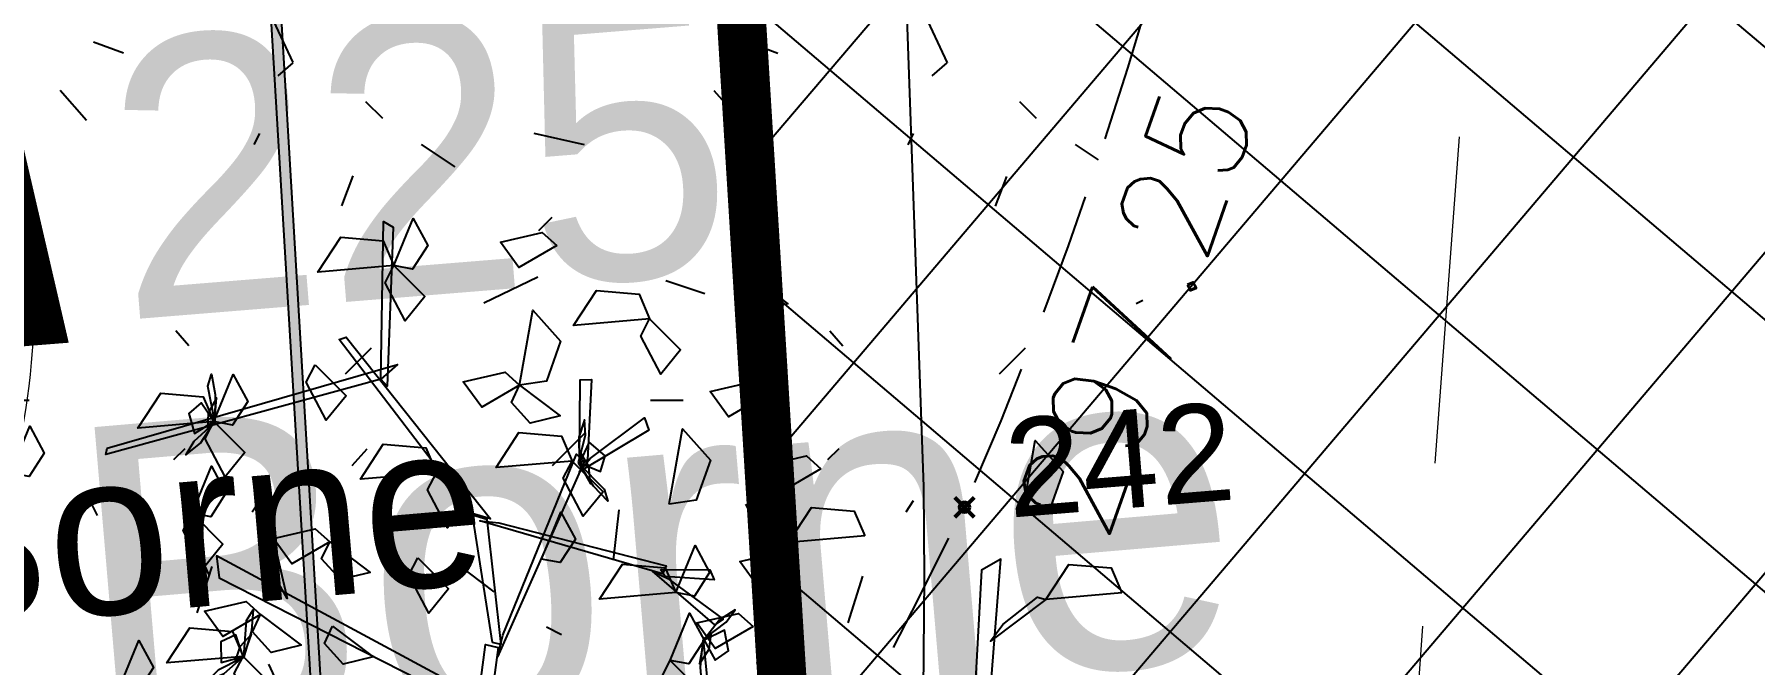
# Model space of a CAD drawing. Header units: metres. Extents: x 1851758 to 1852050, y 5187822 to 5188223.
# Drawn here: x 1851978.82 to 1851984.09, y 5187892.7 to 5187894.63 of the extents above; entities that cross this region are included whole.
import ezdxf
from ezdxf.enums import TextEntityAlignment as Align

# ---------------------------------------------------------------- set-up
doc = ezdxf.new("R2010")
doc.units = ezdxf.units.M
doc.header["$LTSCALE"] = 2.5
doc.header["$PDMODE"] = 35
doc.header["$PDSIZE"] = 0.03
for name, pattern in [('L18', [0.6000000000000001, 0.4, -0.2]), ('L5', [1.1500000000000001, 0.8, -0.175, 0, -0.175]), ('L8', [0.22499999999999998, 0.15, -0.075])]:
    doc.linetypes.add(name, pattern=pattern)
doc.layers.get('0').update_dxf_attribs({"linetype": 'CONTINUOUS', "lineweight": 30})
doc.layers.add('N', color=1, linetype='CONTINUOUS', plot=False)
doc.layers.add('PRO_PAR_CONT_DA', color=40, linetype='CONTINUOUS', plot=False)
for name, color, linetype, lineweight in [('PAR', 11, 'L5', 30), ('PAR_COT', 150, 'CONTINUOUS', 20), ('PRO_DEMOL_P', 7, 'CONTINUOUS', 50), ('PRO_DEMOL_VOI', 251, 'CONTINUOUS', 20), ('PRO_IMP_REP', 6, 'CONTINUOUS', 15), ('PRO_IMP_REP_VENTE', 6, 'CONTINUOUS', 15), ('PRO_PAR_COT_DA', 150, 'CONTINUOUS', 20), ('PRO_PAR_P_DA', 7, 'CONTINUOUS', 70), ('PRO_PAR_SURF', 157, 'CONTINUOUS', 20), ('Z', 7, 'CONTINUOUS', 9)]:
    doc.layers.add(name, color=color, linetype=linetype, lineweight=lineweight)
for name, color, linetype in [('PFM_VRD ET 2D', 7, 'CONTINUOUS'), ('PRO_DEMOL_VEG', 94, 'CONTINUOUS'), ('PRO_PAR_N_DA', 6, 'CONTINUOUS'), ('PRO_PAR_SER', 70, 'L5'), ('PRO_VOI_PLANCHETTES', 232, 'CONTINUOUS'), ('PRO_VOI_VEG', 81, 'CONTINUOUS')]:
    doc.layers.add(name, color=color, linetype=linetype)
doc.styles.add('_ECRITURE', font='NEWSGOTN.TTF')
doc.styles.add('SIMPLEX', font='SIMPLEX.SHX', dxfattribs={"oblique": 27})
doc.styles.get("Standard").update_dxf_attribs({"font": 'arial.ttf'})

# ---------------------------------------------------------------- blocks, each defined once
blk = doc.blocks.new('TCPOINT')
blk.add_point((0, 0))
at = {"layer": 'N'}
blk.add_attdef('MAT', (0.2000000029802322, 0.2000000029802322), '', height=0.34, dxfattribs=at)
at = {"layer": 'Z', "style": 'SIMPLEX'}
blk.add_attdef('ALT', (0.2000000029802322, -0.5400000214576721), '', height=0.34, dxfattribs=at)
blk = doc.blocks.new('arbre4')
at = {"layer": 'PRO_VOI_VEG', "linetype": 'ByBlock', "lineweight": -2, "extrusion": (-0.09544168935551929, 0.3605092194910852, 0.9278598959944833), "elevation": 6.921587151360505, "flags": 128}
blk.add_lwpolyline([(-1.838205509675352, -1.958281838374868), (-1.430138132180273, -2.203000139938013), (-1.665220424002727, -2.309198648163544), (-1.869254113375995, -2.13374024335554), (-1.838205509675352, -1.958281838374868)], close=True, dxfattribs=at)
at = {"layer": 'PRO_VOI_VEG', "color": 42, "linetype": 'ByBlock', "lineweight": -2, "extrusion": (-7.948429148577755e-09, -0.832050293454256, 0.5547001975506107), "elevation": 0.6378147331644213, "flags": 128}
blk.add_lwpolyline([(0.3489956538227141, 8.334243101215117), (0.6805973267216475, 9.968780955018715), (0.72481088476078, 9.874841997896828), (0.3711024330911978, 8.240304143976031), (0.3489956538227141, 8.334243101215117)], close=True, dxfattribs=at)
at = {"layer": 'PRO_VOI_VEG', "linetype": 'ByBlock', "lineweight": -2, "extrusion": (0.6328515769036714, 0.1675419680413149, 0.7559289454408922), "elevation": 5.506107665858025, "flags": 128}
blk.add_lwpolyline([(4.398271515835614, 2.336711790386806), (4.571266719019937, 1.994197067559462), (4.384530503595497, 2.018729380065664), (4.316738757190937, 2.227105022377817), (4.398271515835614, 2.336711790386806)], close=True, dxfattribs=at)
at = {"layer": 'PRO_VOI_VEG', "linetype": 'ByBlock', "lineweight": -2, "extrusion": (0.8436645270898049, 0.2233528680360006, 0.48820452893273), "elevation": 4.16207832373624, "flags": 128}
blk.add_lwpolyline([(4.398271517420975, 3.675021140519494), (4.135799751637141, 3.569304918638), (4.079918232111799, 3.945502787792497), (4.34088849321614, 3.887641411490235), (4.398271517420975, 3.675021140519494)], close=True, dxfattribs=at)
at = {"layer": 'PRO_VOI_VEG', "linetype": 'ByBlock', "lineweight": -2, "extrusion": (9.902525166210284e-10, -0.8727292479144604, 0.4882045266429432), "elevation": -0.4024404189319211, "flags": 128}
blk.add_lwpolyline([(1.632680479379736, 8.525359782683058), (1.370208713147315, 8.419643560956725), (1.314327192547949, 8.795841429559095), (1.575297454059928, 8.737980053028924), (1.632680479379736, 8.525359782683058)], close=True, dxfattribs=at)
at = {"layer": 'PRO_VOI_VEG', "linetype": 'ByBlock', "lineweight": -2, "extrusion": (0.6328515770547518, 0.1675419686246528, 0.7559289451851208), "elevation": 5.996452200444799, "flags": 128}
blk.add_lwpolyline([(4.654852707750016, 6.273199076047403), (4.827847909430257, 5.930684353374634), (4.641111694973862, 5.955216664754643), (4.573319949038878, 6.163592308087924), (4.654852707750016, 6.273199076047403)], close=True, dxfattribs=at)
at = {"layer": 'PRO_VOI_VEG', "linetype": 'ByBlock', "lineweight": -2, "extrusion": (-0.09544168935552941, 0.3605092194910247, 0.9278598959945058), "elevation": 6.855615944040956, "flags": 128}
blk.add_lwpolyline([(-0.3919826476399627, -1.794143240401939), (0.01608472985523091, -2.038861541965173), (-0.2189975619673465, -2.145060050190684), (-0.4230312513405539, -1.969601645382586), (-0.3919826476399627, -1.794143240401939)], close=True, dxfattribs=at)
at = {"layer": 'PRO_VOI_VEG', "color": 6, "linetype": 'ByBlock', "lineweight": -2, "extrusion": (-0.9618891934343198, 0.218143190735444, 0.1648718529344334), "elevation": 2.522727121909448, "flags": 128}
blk.add_lwpolyline([(-3.92045180153099, 5.363373066672528), (-4.142430966626174, 5.256466626701293), (-4.212970959440995, 5.435777996169037), (-4.087085496448624, 5.489955774291929), (-3.92045180153099, 5.363373066672528)], close=True, dxfattribs=at)
at = {"layer": 'PRO_VOI_VEG', "color": 6, "linetype": 'ByBlock', "lineweight": -2, "extrusion": (-0.7283893721888584, 0.4807340859307546, 0.4882045279456577), "elevation": 5.299751376838039, "flags": 128}
blk.add_lwpolyline([(-3.103222556752061, 3.557346685390638), (-3.195653141829288, 3.34316653509586), (-3.114314228563309, 3.226340997700841), (-3.0033975262436, 3.357769726636546), (-3.103222556752061, 3.557346685390638)], close=True, dxfattribs=at)
at = {"layer": 'PRO_VOI_VEG', "linetype": 'ByBlock', "lineweight": -2, "extrusion": (0.6328515809297618, 0.1675419632370095, 0.7559289431351267), "elevation": 4.559332523727339, "flags": 128}
blk.add_lwpolyline([(4.221371325760115, 3.429953557361755), (4.394366529892413, 3.087438835927464), (4.207630315260412, 3.11197114597059), (4.139838568176937, 3.320346789798568), (4.221371325760115, 3.429953557361755)], close=True, dxfattribs=at)
at = {"layer": 'PRO_VOI_VEG', "color": 42, "linetype": 'ByBlock', "lineweight": -2, "extrusion": (-8.90758226414872e-09, -0.8320502952548132, 0.5547001948497746), "elevation": 0.637814706445778, "flags": 128}
blk.add_lwpolyline([(0.6069080779138974, 6.605766295637519), (0.1868792676594456, 8.897876844451336), (0.2310928252008001, 8.897876844713878), (0.70270412042581, 6.483645651643334), (0.6069080779138974, 6.605766295637519)], close=True, dxfattribs=at)
at = {"layer": 'PRO_VOI_VEG', "color": 42, "linetype": 'ByBlock', "lineweight": -2, "extrusion": (0.2842696156021939, -0.7161500566376724, 0.6374322568110589), "elevation": 1.814300090867994, "flags": 128}
blk.add_lwpolyline([(1.834187670460174, 7.958158357337403), (0.2580115634912181, 9.133106719281104), (0.2890244388007295, 9.171600310297512), (1.969661738388623, 7.959477994391696), (1.834187670460174, 7.958158357337403)], close=True, dxfattribs=at)
at = {"layer": 'PRO_VOI_VEG', "color": 6, "linetype": 'ByBlock', "lineweight": -2, "extrusion": (0.8289035534533176, -0.5470730565066454, 0.1167474621434649), "elevation": -2.197996853457372, "flags": 128}
blk.add_lwpolyline([(3.095828082797037, 6.003350552341931), (3.247414240359946, 6.22880950703256), (3.143891986133556, 6.443270463933476), (3.055158625804113, 6.289298494710141), (3.095828082797037, 6.003350552341931)], close=True, dxfattribs=at)
at = {"layer": 'PRO_VOI_VEG', "linetype": 'ByBlock', "lineweight": -2, "extrusion": (0.8436645275083806, 0.2233528701300526, 0.488204527251365), "elevation": 4.009917895781463, "flags": 128}
blk.add_lwpolyline([(4.164240493359427, 4.915860570727516), (3.901768728758685, 4.810144348959938), (3.845887207997066, 5.186342217709035), (4.106857469039399, 5.128480841126863), (4.164240493359427, 4.915860570727516)], close=True, dxfattribs=at)
at = {"layer": 'PRO_VOI_VEG', "color": 6, "linetype": 'ByBlock', "lineweight": -2, "extrusion": (-0.4287718487269013, 0.8906090455520262, 0.1515593273943389), "elevation": 4.879380715830251, "flags": 128}
blk.add_lwpolyline([(-1.165234742687046, 4.998815312762761), (-1.008117934781998, 4.952714247792159), (-0.9177856976423248, 5.108526368711522), (-1.029718888287882, 5.191162785594291), (-1.165234742687046, 4.998815312762761)], close=True, dxfattribs=at)
at = {"layer": 'PRO_VOI_VEG', "linetype": 'ByBlock', "lineweight": -2, "extrusion": (0.8436645281365724, 0.2233528694954795, 0.4882045264561053), "elevation": 3.120936887543307, "flags": 128}
blk.add_lwpolyline([(4.22137132218698, 4.776174980034733), (3.95889955633558, 4.670458758321042), (3.903018036707504, 5.046656626878359), (4.16398829907127, 4.988795250241678), (4.22137132218698, 4.776174980034733)], close=True, dxfattribs=at)
at = {"layer": 'PRO_VOI_VEG', "linetype": 'ByBlock', "lineweight": -2, "extrusion": (0.372928965326119, 2.333087130160294e-10, 0.9278598961162136), "elevation": 4.69759659357005, "flags": 128}
blk.add_lwpolyline([(3.77979975365484, 0.6615886164917126), (4.187867130424432, 0.4168703147298205), (3.952784836762941, 0.3106718062815543), (3.748751149750089, 0.4861302114548456), (3.77979975365484, 0.6615886164917126)], close=True, dxfattribs=at)
at = {"layer": 'PRO_VOI_VEG', "linetype": 'ByBlock', "lineweight": -2, "extrusion": (-0.09544168955665304, 0.3605092197241082, 0.9278598958832557), "elevation": 7.850980433594096, "flags": 128}
blk.add_lwpolyline([(-2.953971394903343, -0.3520673952704012), (-2.545904018786721, -0.5967856966519309), (-2.780986310644854, -0.7029842047986312), (-2.985019999959266, -0.5275257999221479), (-2.953971394903343, -0.3520673952704012)], close=True, dxfattribs=at)
at = {"layer": 'PRO_VOI_VEG', "linetype": 'ByBlock', "lineweight": -2, "extrusion": (0.6328515758778012, 0.1675419694676154, 0.7559289459836134), "elevation": 5.848632169240802, "flags": 128}
blk.add_lwpolyline([(3.831638184424865, 5.107218831237998), (4.004633386960061, 4.764704108082777), (3.817897172535355, 4.789236419703411), (3.750105426868927, 4.997612063124078), (3.831638184424865, 5.107218831237998)], close=True, dxfattribs=at)
at = {"layer": 'PRO_VOI_VEG', "linetype": 'ByBlock', "lineweight": -2, "extrusion": (9.902515805996902e-10, -0.8727292479144609, 0.4882045266429423), "elevation": -1.050346582940316, "flags": 128}
blk.add_lwpolyline([(1.138008294109892, 5.864614958305398), (0.8755365292185489, 5.758898736579039), (0.819655007278105, 6.135096605181408), (1.080625270131191, 6.077235228651225), (1.138008294109892, 5.864614958305398)], close=True, dxfattribs=at)
at = {"layer": 'PRO_VOI_VEG', "linetype": 'ByBlock', "lineweight": -2, "extrusion": (0.8436645257637274, 0.2233528718924282, 0.48820452946001), "elevation": 6.291316984116506, "flags": 128}
blk.add_lwpolyline([(3.25452721473079, 5.195865183186725), (2.992055448363261, 5.090148961269506), (2.936173929693768, 5.466346830551176), (3.197144190666476, 5.408485453655108), (3.25452721473079, 5.195865183186725)], close=True, dxfattribs=at)
at = {"layer": 'PRO_VOI_VEG', "linetype": 'ByBlock', "lineweight": -2, "extrusion": (-2.516484078547855e-10, -0.6546536715536618, 0.7559289452860702), "elevation": 1.643416364458075, "flags": 128}
blk.add_lwpolyline([(2.679426230788309, 6.677977509708562), (2.852421434174297, 6.335462786974784), (2.665685219112177, 6.359995098567506), (2.597893472494891, 6.568370742262497), (2.679426230788309, 6.677977509708562)], close=True, dxfattribs=at)
at = {"layer": 'PRO_VOI_VEG', "linetype": 'ByBlock', "lineweight": -2, "extrusion": (0.8436645298811926, 0.2233528677330508, 0.4882045242475418), "elevation": 3.232460311767116, "flags": 128}
blk.add_lwpolyline([(3.831638184280632, 5.843716242537774), (3.56916642019605, 5.738000020973714), (3.513284898475846, 6.114197888998472), (3.774255160909266, 6.0563365126757), (3.831638184280632, 5.843716242537774)], close=True, dxfattribs=at)
at = {"layer": 'PRO_VOI_VEG', "linetype": 'ByBlock', "lineweight": -2, "extrusion": (-0.09544169127692693, 0.3605092168060841, 0.9278598968400691), "elevation": 7.987765473704197, "flags": 128}
blk.add_lwpolyline([(-1.347214316319379, -0.2407295775025302), (-0.9391469400303676, -0.4854478804462601), (-1.174229234508058, -0.5916463892708861), (-1.37826292113079, -0.4161879822866044), (-1.347214316319379, -0.2407295775025302)], close=True, dxfattribs=at)
at = {"layer": 'PRO_VOI_VEG', "linetype": 'ByBlock', "lineweight": -2, "extrusion": (-2.516549820934435e-10, -0.6546536715536655, 0.755928945286067), "elevation": 1.006923381085254, "flags": 128}
blk.add_lwpolyline([(1.138008288368111, 5.872226312997607), (1.311003490412939, 5.529711590263861), (1.124267275350847, 5.554243901856572), (1.056475530074666, 5.762619545551523), (1.138008288368111, 5.872226312997607)], close=True, dxfattribs=at)
at = {"layer": 'PRO_VOI_VEG', "color": 42, "linetype": 'ByBlock', "lineweight": -2, "extrusion": (2.18152263988915e-08, -0.9332565263817724, 0.3592106011322992), "elevation": -1.1706447882827, "flags": 128}
blk.add_lwpolyline([(1.329062959261686, 5.89934256746169), (1.498548273919941, 7.232812595796022), (1.564868609715172, 7.171267825257519), (1.380645443506987, 5.899342567028571), (1.329062959261686, 5.89934256746169)], close=True, dxfattribs=at)
at = {"layer": 'PRO_VOI_VEG', "linetype": 'ByBlock', "lineweight": -2, "extrusion": (-0.09544168935552726, 0.3605092194910222, 0.9278598959945068), "elevation": 6.745009509471585, "flags": 128}
blk.add_lwpolyline([(-2.075349608774669, -0.3049951150173515), (-1.667282231279514, -0.5497134165805151), (-1.902364523102064, -0.6559119248060372), (-2.106398212475287, -0.4804535199979973), (-2.075349608774669, -0.3049951150173515)], close=True, dxfattribs=at)
at = {"layer": 'PRO_VOI_VEG', "color": 42, "linetype": 'ByBlock', "lineweight": -2, "extrusion": (-3.571096494474789e-09, -0.7242400224213505, 0.6895479605677344), "elevation": 1.188297073107166, "flags": 128}
blk.add_lwpolyline([(0.2605685689274886, 4.261785617932916), (-0.955304269978672, 6.178967012196168), (-0.9847799734573928, 5.986373447395077), (0.231092862468935, 4.156734581784739), (0.2605685689274886, 4.261785617932916)], close=True, dxfattribs=at)
at = {"layer": 'PRO_VOI_VEG', "color": 42, "linetype": 'ByBlock', "lineweight": -2, "extrusion": (8.930235964759087e-09, -0.8727292479010659, 0.4882045266668879), "elevation": -0.2652428907233531, "flags": 128}
blk.add_lwpolyline([(-0.6531782450416741, 5.948747430963558), (-0.631071463508198, 6.501791325111533), (-0.586857905676054, 6.560006471861483), (-0.6310714675311795, 5.696481795070838), (-0.6531782450416741, 5.948747430963558)], close=True, dxfattribs=at)
at = {"layer": 'PRO_VOI_VEG', "linetype": 'ByBlock', "lineweight": -2, "extrusion": (9.902536321860078e-10, -0.8727292479144585, 0.4882045266429466), "elevation": 1.127485545913872, "flags": 128}
blk.add_lwpolyline([(-0.2726994895883919, 8.683175159860287), (-0.5351712558208132, 8.57745893813394), (-0.5910527764201498, 8.953656806736298), (-0.3300825149082275, 8.895795430206126), (-0.2726994895883919, 8.683175159860287)], close=True, dxfattribs=at)
at = {"layer": 'PRO_VOI_VEG', "linetype": 'ByBlock', "lineweight": -2, "extrusion": (0.8436645275083839, 0.2233528701300501, 0.4882045272513604), "elevation": 4.175615048891189, "flags": 128}
blk.add_lwpolyline([(3.202232424498687, 4.704927845111523), (2.939760659897945, 4.599211623343944), (2.883879139136381, 4.975409492093035), (3.144849400521892, 4.917548116143792), (3.202232424498687, 4.704927845111523)], close=True, dxfattribs=at)
at = {"layer": 'PRO_VOI_VEG', "color": 6, "linetype": 'ByBlock', "lineweight": -2, "extrusion": (0.8484406714185998, -0.5071273967413887, 0.1515593301550833), "elevation": 0.2618551173976018, "flags": 128}
blk.add_lwpolyline([(3.455054692475112, 5.092859592645192), (3.612171501315827, 5.046758527654844), (3.702503738789745, 5.202570648515224), (3.590570547157885, 5.285207065559086), (3.455054692475112, 5.092859592645192)], close=True, dxfattribs=at)
at = {"layer": 'PRO_VOI_VEG', "color": 42, "linetype": 'ByBlock', "lineweight": -2, "extrusion": (-1.101967685046758e-08, -0.7242400163152437, 0.6895479669810474), "elevation": 1.188297108186893, "flags": 128}
blk.add_lwpolyline([(0.5405877404612754, 4.681989754538579), (1.329062834475585, 5.986373454164961), (1.358538540868633, 5.898830923971868), (0.4668984778493029, 4.515658946920634), (0.5405877404612754, 4.681989754538579)], close=True, dxfattribs=at)
at = {"layer": 'PRO_VOI_VEG', "color": 42, "linetype": 'ByBlock', "lineweight": -2, "extrusion": (0.417587404353314, -0.6580711009447876, 0.626548630057378), "elevation": 1.647039051204154, "flags": 128}
blk.add_lwpolyline([(2.905050547767188, 5.184909015218039), (3.305102488091237, 5.015369972950952), (3.263056577196031, 4.909616555768216), (2.799568359679493, 5.187753807104699), (2.905050547767188, 5.184909015218039)], close=True, dxfattribs=at)
at = {"layer": 'PRO_VOI_VEG', "color": 6, "linetype": 'ByBlock', "lineweight": -2, "extrusion": (0.8727292484932752, -8.403296008471096e-09, 0.4882045256082367), "elevation": 3.642476920764955, "flags": 128}
blk.add_lwpolyline([(3.211618322757464, 3.789053962518262), (3.119187739482568, 3.574873811426225), (3.200526655111582, 3.4580482753244), (3.311443354558922, 3.589477004063147), (3.211618322757464, 3.789053962518262)], close=True, dxfattribs=at)
at = {"layer": 'PRO_VOI_VEG', "linetype": 'ByBlock', "lineweight": -2, "extrusion": (9.902516084707278e-10, -0.872729247914461, 0.4882045266429423), "elevation": 0.142687171452109, "flags": 128}
blk.add_lwpolyline([(2.544810734666091, 6.871692659361586), (2.282338968433726, 6.765976437635254), (2.226457449175468, 7.142174306237609), (2.487427709346283, 7.084312930362179), (2.544810734666091, 6.871692659361586)], close=True, dxfattribs=at)
at = {"layer": 'PRO_VOI_VEG', "linetype": 'ByBlock', "lineweight": -2, "extrusion": (4.784072217266899e-09, -0.6546536696310243, 0.7559289469511231), "elevation": 4.013559039340526, "flags": 128}
blk.add_lwpolyline([(-0.2726994694937466, 7.7820369031007), (-0.09970426944058676, 7.439522179360988), (-0.2864404857011651, 7.464054491025776), (-0.3542322284246135, 7.672430135114919), (-0.2726994694937466, 7.7820369031007)], close=True, dxfattribs=at)
at = {"layer": 'PRO_VOI_VEG', "linetype": 'ByBlock', "lineweight": -2, "extrusion": (0.8436645281365347, 0.2233528694954324, 0.4882045264561918), "elevation": 5.164711323213091, "flags": 128}
blk.add_lwpolyline([(2.798402149875958, 4.981610946948612), (2.535930384024533, 4.875894725234945), (2.480048864396484, 5.252092593792247), (2.741019125463805, 5.194231217323106), (2.798402149875958, 4.981610946948612)], close=True, dxfattribs=at)
at = {"layer": 'PRO_VOI_VEG', "color": 6, "linetype": 'ByBlock', "lineweight": -2, "extrusion": (0.9229652074596323, 0.3477822559109683, 0.1648718541549032), "elevation": 3.179521971686704, "flags": 128}
blk.add_lwpolyline([(2.538676618173437, 4.638292165398136), (2.316697452588204, 4.53138572540479), (2.246157460742214, 4.710697094909617), (2.372042925016674, 4.764874872978337), (2.538676618173437, 4.638292165398136)], close=True, dxfattribs=at)
at = {"layer": 'PRO_VOI_VEG', "color": 6, "linetype": 'ByBlock', "lineweight": -2, "extrusion": (-0.9931616336444812, 3.932117932925161e-10, 0.1167474601720535), "elevation": -0.7200393616707801, "flags": 128}
blk.add_lwpolyline([(-3.219012757066244, 5.218564931868671), (-3.06742660014218, 5.444023886506686), (-3.170948853635654, 5.658484843357557), (-3.25968221528992, 5.504512874340936), (-3.219012757066244, 5.218564931868671)], close=True, dxfattribs=at)
at = {"layer": 'PRO_VOI_VEG', "linetype": 'ByBlock', "lineweight": -2, "extrusion": (0.3729289653261197, 2.332690602614568e-10, 0.9278598961162131), "elevation": 7.127745071046312, "flags": 128}
blk.add_lwpolyline([(2.79236095709969, 0.9617844473758379), (3.200428332528199, 0.717066145613896), (2.965346040207854, 0.6108676371657227), (2.761312351853878, 0.7863260423390206), (2.79236095709969, 0.9617844473758379)], close=True, dxfattribs=at)
at = {"layer": 'PRO_VOI_VEG', "linetype": 'ByBlock', "lineweight": -2, "extrusion": (0.6328515763327921, 0.1675419658379566, 0.7559289464071695), "elevation": 4.883341115844486, "flags": 128}
blk.add_lwpolyline([(3.193714559353719, 5.545364636319942), (3.36670976297946, 5.202849912908817), (3.179973547155588, 5.227382224007266), (3.112181800960156, 5.435757868124183), (3.193714559353719, 5.545364636319942)], close=True, dxfattribs=at)
at = {"layer": 'PRO_VOI_VEG', "linetype": 'ByBlock', "lineweight": -2, "extrusion": (9.90251608470699e-10, -0.872729247914461, 0.4882045266429423), "elevation": -0.34582392302103, "flags": 128}
blk.add_lwpolyline([(-0.8179869607266838, 5.470505155617963), (-1.080458726959076, 5.364788933891617), (-1.136340246217364, 5.740986802493973), (-0.8753699847053845, 5.683125425963791), (-0.8179869607266838, 5.470505155617963)], close=True, dxfattribs=at)
at = {"layer": 'PRO_VOI_VEG', "color": 42, "linetype": 'ByBlock', "lineweight": -2, "extrusion": (1.110519904117946e-08, -0.9061350903571669, 0.4229884135805723), "elevation": -0.353538184826002, "flags": 128}
blk.add_lwpolyline([(0.4668985409072282, 4.793445025999173), (0.6069081497667741, 6.632097726337971), (0.680597412109331, 6.502192915980121), (0.5111120980859426, 4.723496281849524), (0.4668985409072282, 4.793445025999173)], close=True, dxfattribs=at)
at = {"layer": 'PRO_VOI_VEG', "color": 42, "linetype": 'ByBlock', "lineweight": -2, "extrusion": (-0.8441099524486767, -0.2216635531153658, 0.48820452414676), "elevation": 1.558739907241338, "flags": 128}
blk.add_lwpolyline([(-2.738681140133687, 5.831295178689929), (-1.950206027614056, 7.276971320960572), (-1.920730322295359, 7.179946076534097), (-2.81237040372888, 5.646947214595535), (-2.738681140133687, 5.831295178689929)], close=True, dxfattribs=at)
at = {"layer": 'PRO_VOI_VEG', "linetype": 'ByBlock', "lineweight": -2, "extrusion": (-0.0954416907846825, 0.3605092183167832, 0.9278598963037378), "elevation": 7.886522507088287, "flags": 128}
blk.add_lwpolyline([(0.2616928143012477, 0.01116636543648308), (0.6697601911154276, -0.233551936631569), (0.4346778985052836, -0.3397504450762261), (0.2306442095231217, -0.1642920406171364), (0.2616928143012477, 0.01116636543648308)], close=True, dxfattribs=at)
at = {"layer": 'PRO_VOI_VEG', "color": 6, "linetype": 'ByBlock', "lineweight": -2, "extrusion": (-0.8696787398976513, 0.4652699856190641, 0.164871858884617), "elevation": 3.363992756601557, "flags": 128}
blk.add_lwpolyline([(-1.963933073134462, 6.875149802308576), (-2.185912237212476, 6.768243362229537), (-2.256452230009342, 6.947554731878096), (-2.130566766581263, 7.001732509830713), (-1.963933073134462, 6.875149802308576)], close=True, dxfattribs=at)
at = {"layer": 'PRO_VOI_VEG', "linetype": 'ByBlock', "lineweight": -2, "extrusion": (-2.516549455668739e-10, -0.6546536715536655, 0.7559289452860669), "elevation": 1.53540154193743, "flags": 128}
blk.add_lwpolyline([(-0.8179869652421741, 5.261992297722207), (-0.6449917631973177, 4.919477574988431), (-0.8317279782594671, 4.944009886581151), (-0.8995197235356475, 5.152385529262329), (-0.8179869652421741, 5.261992297722207)], close=True, dxfattribs=at)
at = {"layer": 'PRO_VOI_VEG', "linetype": 'ByBlock', "lineweight": -2, "extrusion": (0.8436645254866008, 0.2233528715060445, 0.4882045301156812), "elevation": 5.027529625403367, "flags": 128}
blk.add_lwpolyline([(2.834568041163924, 7.018261101721981), (2.5720962748142, 6.912544879760331), (2.516214754784667, 7.288742749200082), (2.777185017063586, 7.230881372180657), (2.834568041163924, 7.018261101721981)], close=True, dxfattribs=at)
at = {"layer": 'PRO_VOI_VEG', "linetype": 'ByBlock', "lineweight": -2, "extrusion": (0.6328515776253208, 0.1675419708281992, 0.7559289442190618), "elevation": 5.683079240629577, "flags": 128}
blk.add_lwpolyline([(2.404943140657763, 2.823902615487295), (2.577938341896474, 2.481387893398117), (2.391202126199786, 2.505920205465441), (2.32341038169552, 2.714295847714558), (2.404943140657763, 2.823902615487295)], close=True, dxfattribs=at)
at = {"layer": 'PRO_VOI_VEG', "color": 6, "linetype": 'ByBlock', "lineweight": -2, "extrusion": (-0.5749347875298639, 0.6565868798182666, 0.4882045261347986), "elevation": 5.967422855906603, "flags": 128}
blk.add_lwpolyline([(-1.067678588361739, 5.051313884834828), (-1.160109171093374, 4.837133733804875), (-1.078770257251445, 4.720308197529217), (-0.9678535570447316, 4.851736926312352), (-1.067678588361739, 5.051313884834828)], close=True, dxfattribs=at)
at = {"layer": 'PRO_VOI_VEG', "color": 6, "linetype": 'ByBlock', "lineweight": -2, "extrusion": (0.6542729945738256, -0.7471926656906985, 0.1167474578285406), "elevation": -1.862060947755134, "flags": 128}
blk.add_lwpolyline([(1.060284165755681, 7.604871767806371), (1.211870323423268, 7.830330722381857), (1.108348069228549, 8.044791679173239), (1.019614708143004, 7.890819710381755), (1.060284165755681, 7.604871767806371)], close=True, dxfattribs=at)
at = {"layer": 'PRO_VOI_VEG', "color": 6, "linetype": 'ByBlock', "lineweight": -2, "extrusion": (-0.1774030899847712, 0.9723980217286334, 0.1515593316232808), "elevation": 3.969673714343301, "flags": 128}
blk.add_lwpolyline([(0.5067399707801712, 6.78713739009447), (0.6638567791175218, 6.741036325061974), (0.7541890180458874, 6.896848446050521), (0.6422558253384176, 6.97948486305217), (0.5067399707801712, 6.78713739009447)], close=True, dxfattribs=at)
at = {"layer": 'PRO_VOI_VEG', "linetype": 'ByBlock', "lineweight": -2, "extrusion": (0.8436645264616198, 0.2233528686705669, 0.4882045297279811), "elevation": 3.346125619091934, "flags": 128}
blk.add_lwpolyline([(2.930751851592903, 6.517666913545459), (2.66828008705981, 6.411950691610065), (2.61239856640087, 6.788148560956336), (2.873368827480188, 6.730287184541051), (2.930751851592903, 6.517666913545459)], close=True, dxfattribs=at)
at = {"layer": 'PRO_VOI_VEG', "linetype": 'ByBlock', "lineweight": -2, "extrusion": (1.09031956538929e-10, -0.6546536694783013, 0.755928947083385), "elevation": 2.436133621293012, "flags": 128}
blk.add_lwpolyline([(-0.4253281372287722, 5.762626480234776), (-0.2523329353265965, 5.420111756415189), (-0.4390691517196069, 5.444644068085633), (-0.5068608969090304, 5.653019711808856), (-0.4253281372287722, 5.762626480234776)], close=True, dxfattribs=at)
at = {"layer": 'PRO_VOI_VEG', "linetype": 'ByBlock', "lineweight": -2, "extrusion": (9.90254153425327e-10, -0.8727292479144607, 0.4882045266429426), "elevation": 0.3900590513588491, "flags": 128}
blk.add_lwpolyline([(2.71335454192134, 6.214573320250519), (2.450882777030054, 6.108857098524173), (2.39500125643066, 6.485054967126531), (2.655971519283746, 6.427193590596347), (2.71335454192134, 6.214573320250519)], close=True, dxfattribs=at)
at = {"layer": 'PRO_VOI_VEG', "linetype": 'ByBlock', "lineweight": -2, "extrusion": (-0.09544169022612009, 0.3605092176694458, 0.9278598966127083), "elevation": 8.679005614297692, "flags": 128}
blk.add_lwpolyline([(-2.151735517895475, 1.573391716620154), (-1.743668142493075, 1.328673414047633), (-1.978750435004314, 1.222474905384081), (-2.182784123806635, 1.397933310856021), (-2.151735517895475, 1.573391716620154)], close=True, dxfattribs=at)
at = {"layer": 'PRO_VOI_VEG', "color": 42, "linetype": 'ByBlock', "lineweight": -2, "extrusion": (-0.6824463598819341, -0.5752321857026997, 0.450971061616588), "elevation": 0.7041541895249206, "flags": 128}
blk.add_lwpolyline([(-0.7718685399216614, 7.501075689350406), (-0.3539073094239933, 7.412296407491965), (-0.3803339052405914, 7.288963026874667), (-0.876144550375381, 7.479546701781912), (-0.7718685399216614, 7.501075689350406)], close=True, dxfattribs=at)
at = {"layer": 'PRO_VOI_VEG', "color": 42, "linetype": 'ByBlock', "lineweight": -2, "extrusion": (-0.9521352582192999, -0.250031029619776, 0.1758491805011957), "elevation": -0.8821325320874562, "flags": 128}
blk.add_lwpolyline([(-1.950206037010588, 7.291458141224485), (-1.78072073349724, 8.70145544768331), (-1.714400396222299, 8.636378648923678), (-1.89862355296072, 7.291458141199976), (-1.950206037010588, 7.291458141224485)], close=True, dxfattribs=at)
at = {"layer": 'PRO_VOI_VEG', "linetype": 'ByBlock', "lineweight": -2, "extrusion": (0.6328515758779402, 0.1675419694675257, 0.7559289459835166), "elevation": 7.939614107457523, "flags": 128}
blk.add_lwpolyline([(1.776765495131822, 4.029428977531782), (1.94976069766708, 3.686914254376627), (1.763024481945859, 3.711446566256682), (1.695232737575901, 3.919822209417948), (1.776765495131822, 4.029428977531782)], close=True, dxfattribs=at)
at = {"layer": 'PRO_VOI_VEG', "linetype": 'ByBlock', "lineweight": -2, "extrusion": (-0.0954416909858039, 0.3605092185498783, 0.9278598961924837), "elevation": 6.746528559395054, "flags": 128}
blk.add_lwpolyline([(-3.304777371232074, 1.181890695668757), (-2.896709995796401, 0.937172393782308), (-3.131792288442175, 0.830973885416519), (-3.335825977022223, 1.0064322911469), (-3.304777371232074, 1.181890695668757)], close=True, dxfattribs=at)
at = {"layer": 'PRO_VOI_VEG', "linetype": 'ByBlock', "lineweight": -2, "extrusion": (0.3729289677172197, -1.312162965613457e-09, 0.9278598951551732), "elevation": 8.674704913828613, "flags": 128}
blk.add_lwpolyline([(2.019133914946236, -0.5888121684304761), (2.427201292656815, -0.8335304686233314), (2.192118999403705, -0.9397289779754745), (1.98808531037502, -0.7642705723423502), (2.019133914946236, -0.5888121684304761)], close=True, dxfattribs=at)
at = {"layer": 'PRO_VOI_VEG', "color": 42, "linetype": 'ByBlock', "lineweight": -2, "extrusion": (-2.051914699366587e-09, -0.7242400205602355, 0.6895479625224844), "elevation": 1.188297084142956, "flags": 128}
blk.add_lwpolyline([(-0.02681954895368353, 3.351343305995217), (0.4226849492745666, 4.65572699822722), (0.4890052843652092, 4.594447227559979), (0.04686971278959848, 3.316326294123189), (-0.02681954895368353, 3.351343305995217)], close=True, dxfattribs=at)
at = {"layer": 'PRO_VOI_VEG', "linetype": 'ByBlock', "lineweight": -2, "extrusion": (9.902515917575431e-10, -0.8727292479144609, 0.4882045266429423), "elevation": 1.052373025730519, "flags": 128}
blk.add_lwpolyline([(2.376266924278121, 6.3628146164697), (2.113795159386778, 6.257098394743381), (2.057913638787469, 6.633296263345723), (2.318883900299363, 6.575434886160815), (2.376266924278121, 6.3628146164697)], close=True, dxfattribs=at)
at = {"layer": 'PRO_VOI_VEG', "linetype": 'ByBlock', "lineweight": -2, "extrusion": (0.6328515730287968, 0.1675419734287346, 0.7559289474908224), "elevation": 5.884328682917176, "flags": 128}
blk.add_lwpolyline([(1.451777066967517, 2.591519763032331), (1.624772267699871, 2.249005038966615), (1.438036051764563, 2.273537350849576), (1.370244307194971, 2.481912994627086), (1.451777066967517, 2.591519763032331)], close=True, dxfattribs=at)
at = {"layer": 'PRO_VOI_VEG', "linetype": 'ByBlock', "lineweight": -2, "extrusion": (9.902541645830454e-10, -0.8727292479144607, 0.4882045266429426), "elevation": 1.066426292193752, "flags": 128}
blk.add_lwpolyline([(2.005250999012127, 5.83621365194335), (1.742779234120812, 5.730497430217019), (1.686897714862582, 6.106695298819361), (1.947867976374476, 6.048833922943919), (2.005250999012127, 5.83621365194335)], close=True, dxfattribs=at)
at = {"layer": 'PRO_VOI_VEG', "color": 6, "linetype": 'ByBlock', "lineweight": -2, "extrusion": (0.3458527517119133, -0.9259674104568905, 0.1515593247050748), "elevation": -0.3148306256564515, "flags": 128}
blk.add_lwpolyline([(2.281290106454075, 6.042655602181384), (2.43840691501789, 5.996554537230008), (2.528739153463324, 6.152366657967894), (2.41680596083119, 6.235003074932663), (2.281290106454075, 6.042655602181384)], close=True, dxfattribs=at)
at = {"layer": 'PRO_VOI_VEG', "color": 6, "linetype": 'ByBlock', "lineweight": -2, "extrusion": (0.9380160179496925, -0.3048659084404577, 0.1648718530877143), "elevation": 1.975451180192015, "flags": 128}
blk.add_lwpolyline([(2.36709512993948, 5.702799357380474), (2.145115964884351, 5.595892917406468), (2.074575972825226, 5.775204286878866), (2.200461434679896, 5.829382064873996), (2.36709512993948, 5.702799357380474)], close=True, dxfattribs=at)
at = {"layer": 'PRO_VOI_VEG', "color": 6, "linetype": 'ByBlock', "lineweight": -2, "extrusion": (-0.7756172840652695, 0.6203127102660403, 0.1167474631056909), "elevation": 0.5861022037879888, "flags": 128}
blk.add_lwpolyline([(-2.57781206526807, 5.922310715249592), (-2.426225907283018, 6.147769669965912), (-2.529748161289549, 6.362230626891244), (-2.618481521871843, 6.208258657870783), (-2.57781206526807, 5.922310715249592)], close=True, dxfattribs=at)
at = {"layer": 'PRO_VOI_VEG', "color": 6, "linetype": 'ByBlock', "lineweight": -2, "extrusion": (0.681564677160405, -0.5450925916101049, 0.4882045241689312), "elevation": 2.997736091264729, "flags": 128}
blk.add_lwpolyline([(2.57041761879705, 5.125307347985684), (2.477987034984924, 4.911127197500046), (2.559325949302614, 4.79430166109719), (2.670242650737179, 4.925730389714684), (2.57041761879705, 5.125307347985684)], close=True, dxfattribs=at)
at = {"layer": 'PRO_VOI_VEG', "linetype": 'ByBlock', "lineweight": -2, "extrusion": (0.8436645268104451, 0.2233528733518922, 0.4882045269834778), "elevation": 4.652106229066543, "flags": 128}
blk.add_lwpolyline([(1.451777075226298, 4.438378796438236), (1.189305308791168, 4.33266257468881), (1.133423790019029, 4.708860443373291), (1.394394051297958, 4.650999066943288), (1.451777075226298, 4.438378796438236)], close=True, dxfattribs=at)
at = {"layer": 'PRO_VOI_VEG', "color": 42, "linetype": 'ByBlock', "lineweight": -2, "extrusion": (-0.662392243086913, -0.292848292723986, 0.6895479633404298), "elevation": 2.981081156150935, "flags": 128}
blk.add_lwpolyline([(1.002721685204979, 7.013306948186859), (-0.213151139386953, 8.930488350815985), (-0.2426268459155303, 8.737894785312932), (0.9732459807568732, 6.908255913033483), (1.002721685204979, 7.013306948186859)], close=True, dxfattribs=at)
at = {"layer": 'PRO_VOI_VEG', "color": 42, "linetype": 'ByBlock', "lineweight": -2, "extrusion": (-0.0370697871989977, -0.7820860839783219, 0.622066867888392), "elevation": 3.777343120637463, "flags": 128}
blk.add_lwpolyline([(1.85109125135261, 7.116856381522206), (1.873198024646965, 7.634118653241799), (1.917411580241567, 7.688567313410217), (1.873198032548678, 6.880912187578438), (1.85109125135261, 7.116856381522206)], close=True, dxfattribs=at)
at = {"layer": 'PRO_VOI_VEG', "linetype": 'ByBlock', "lineweight": -2, "extrusion": (-0.0954416891783228, 0.3605092200349924, 0.9278598958013813), "elevation": 8.366641537378987, "flags": 128}
blk.add_lwpolyline([(-4.415532717905975, 3.091153291135696), (-4.007465340221812, 2.846434989887811), (-4.242547633258739, 2.740236481799099), (-4.446581322767493, 2.91569488644952), (-4.415532717905975, 3.091153291135696)], close=True, dxfattribs=at)
at = {"layer": 'PRO_VOI_VEG', "color": 42, "linetype": 'ByBlock', "lineweight": -2, "extrusion": (-0.7982009683268373, -0.352890286643084, 0.488204526561421), "elevation": 0.7884785689198064, "flags": 128}
blk.add_lwpolyline([(0.08897482115615007, 9.059151818552486), (0.1110816002735759, 9.612195712134529), (0.1552951574854706, 9.67041085888052), (0.1110816009026747, 8.806886182148261), (0.08897482115615007, 9.059151818552486)], close=True, dxfattribs=at)
blk = doc.blocks.new('PRO_PAR_COT_01B')
at = {"layer": 'PRO_PAR_COT_DA'}
blk.add_lwpolyline([(-2.153097485299493, 0.6655244365204152, 0, 0.2249999999999568, 0), (-1.40075500634526, 0.6802136063954702, 0.2249999999999568, 0.2249999999999568, 0)], format="xyseb", dxfattribs=at)
blk.add_arc((-1.720410589061483, -1.750252689050042), 2.454220257082066, 45.49263904764548, 100.1545054832529, dxfattribs=at)

msp = doc.modelspace()

# ---------------------------------------------------------------- hatches: boundary and pattern name
at = {"layer": 'PRO_DEMOL_VEG'}
h = msp.add_hatch(dxfattribs=at)
h.set_pattern_fill('HAIE', color=256, scale=2)
h.set_pattern_definition([(109.29004622, (1.40212, 0.0074318), (-12.00000000075111, 34.00000000060249), [0.120678, -42.2585622]), (161.565051177, (0.8664, 1.825), (-2.000000000001025, 2.721489700263646e-12), [0.12626, -6.19829532034]), (106.927513064, (0.7466, 1.865), (-7.999999999929839, 26.00000000000915), [0.13692, -47.9463411206]), (111.250505507, (0.8720399999999999, 0), (-3.999999999979282, 10.00000000001609), [0.17299, -38.4534258316]), (28.4429286244, (0.6042, 1.1642), (21.99999999990607, 11.99999999996743), [0.15552, -54.43385625579999]), (83.65980825410001, (0.587, 1.0104), (-5.666855873442955e-13, 2.000000000000791), [0.15476, -17.95601027628]), (28.07248693590001, (1.6701, 1.9105), (26.00000000007152, 14.0000000000657), [0.096834, -33.903166]), (69.44395478040002, (1.7556, 0.09287999999999999), (2.000000000005118, 6.000000000007711), [0.09739999999999999, -16.99060749064]), (122.905242923, (1.784, 0.18408), (-4.000000000000212, 5.999999999997449), [0.1153, -40.3816134626]), (135, (1.8809, 0.3607), (-2.00000000000128, 2.220446049250313e-16), [0.072554, -2.75587312474]), (156.250505507, (1.9892, 1.5972), (-31.99999999991917, 14.00000000005319), [0.15574, -54.470261135]), (45, (1.76696, 1.58004), (2.220446049250313e-16, 2.00000000000128), [0.112844, -2.71558312474]), (48.3664606634, (1.784, 1.2952), (14.00000000003666, 16.00000000002448), [0.06856, -24.0146291576]), (34.6951535312, (1.7954, 0.9420000000000001), (19.99999999992614, 13.99999999993134), [0.09009999999999999, -31.5326766016]), (128.290163192, (1.1, 1.9276), (-7.999999999953592, 10.0000000000289), [0.09224, -48.3226337476]), (72.2553283749, (1.3052, 0.8222), (14.00000000002594, 43.99999999996736), [0.14956, -52.34805899359999]), (115.346175942, (1.3508, 0.9646), (-2.000000000006953, 4.00000000000519), [0.11984, -41.92775208320001]), (115.016893478, (1.6076, 0.5318), (-1.999999999991585, 4.000000000000509), [0.17592, -32.9299707144]), (41.1859251657, (1.5618, 0.4918), (2.000000000007214, 2.000000000005787), [0.06054, -21.1997516254]), (63.4349488229, (1.48768, 0.28088), (7.683853553430708e-13, 2.000000000000188), [0.038226, -4.433909955]), (131.185925166, (0.9746, 0.355), (-2.000000000016259, 1.999999999996742), [0.12114, -21.1391516254]), (159.44395478, (1.08862, 0.56006), (-5.999999999993748, 2.000000000047006), [0.09740399999999999, -16.99060349064]), (19.7988763545, (0.7466, 0.7652), (21.99999999991514, 7.999999999958519), [0.06677999999999999, -53.0745410224]), (116.565051177, (1.00886, 1.14702), (-1.999999999997466, 2.00000000000291), [0.038226, -4.433909955]), (45, (1.24246, 1.31794), (2.220446049250313e-16, 2.00000000000128), [0.04837, -2.78005712474]), (56.30993247399999, (1.48188, 1.15838), (1.999999999999754, 3.999999999998197), [0.041158, -7.16994455092]), (131.185925166, (1.2882, 1.6656), (-2.000000000016259, 1.999999999996742), [0.06062000000000001, -21.1996716254]), (0, (0.7, 1.5), (0, 2), [0.1, -1.9]), (146.309932474, (0.10246, 0.2126), (-3.999999999998197, 1.999999999999754), [0.12314, -7.08796255092]), (143.130102354, (0.2222, 0.9133600000000001), (-5.999999999989112, 4.000000000016334), [0.142448, -9.857552]), (36.3843518158, (0, 0.91912), (7.999999999998896, 5.999999999991398), [0.134434, -47.06726088479999]), (136.73570459, (0.108186, 1.33496), (-32.00000000032876, 29.9999999991823), [0.133152, -46.55731811999999]), (25.70995378079999, (0.188, 1.7966), (3.999999999998412, 1.99999999999826), [0.18352, -59.749776255]), (127.405356631, (0.3418, 0.315), (-19.99999999980061, 26.00000000012431), [0.122, -42.679869118]), (45, (0.35894, 0.018788), (2.220446049250313e-16, 2.00000000000128), [0.056422, -2.77200512474]), (153.434948823, (0.42738, 0.7823399999999999), (-2.000000000000188, -2.722044811775959e-12), [0.05086999999999999, -4.421265954999999]), (167.471192291, (0.4958, 0.2808), (-10.00000000000823, 1.999999999974886), [0.15776, -18.28132891458]), (45, (0.4, 1.3), (2.220446049250313e-16, 2.00000000000128), [0.141422, -2.68700512474])])
edge = h.paths.add_edge_path()
edge.add_line((1851974.492656803, 5187887.982872954), (1851978.834558276, 5187888.245566652))
edge.add_arc((1851937.385270409, 5187915.330256519), 49.51387573068713, 326.8377279627563, 333.4261478764597)
edge.add_arc((1851969.924446991, 5187898.31779015), 12.8185845347243, 336.3721624291435, 356.8639338718928)
edge.add_arc((1851963.75904068, 5187897.848276618), 18.96621016543794, 359.299857697093, 371.0416900252248)
edge.add_arc((1851978.705081291, 5187900.350344681), 3.839254114517105, 17.12351222171914, 45.1657280511988)
edge.add_line((1851981.411980113, 5187903.072948384), (1851977.359333911, 5187895.333842533))
edge.add_line((1851977.359333911, 5187895.333842533), (1851974.492656803, 5187887.982872954))
at = {"layer": 'PRO_PAR_SER', "linetype": 'Continuous'}
h = msp.add_hatch(dxfattribs=at)
h.set_pattern_fill('ANSI37', color=5, scale=0.2)
h.set_pattern_definition([(49.64079497369993, (1851854.90899426, 5187836.05819044), (-0.4838697333753916, 0.4112117229885687), []), (139.6407949736999, (1851854.90899426, 5187836.05819044), (-0.4112117229885687, -0.4838697333753916), [])])
h.paths.add_polyline_path([(1851981.486601353, 5187886.527988719), (1851987.471849274, 5187886.952235434), (1851983.786217644, 5187946.9342688), (1851977.793313271, 5187946.634627481)])
at = {"layer": 'PRO_VOI_PLANCHETTES'}
h = msp.add_hatch(color=256, dxfattribs=at)
h.dxf.hatch_style = 1
h.paths.add_polyline_path([(1851940.187918592, 5187882.408211155), (1851939.980207335, 5187885.299612344), (1851978.239403732, 5187888.020487358), (1851979.706687353, 5187892.016918682), (1851978.598350222, 5187910.576353617), (1851978.628275289, 5187910.578503358), (1851979.737007255, 5187892.012456814), (1851978.260880292, 5187887.991938936), (1851940.012281353, 5187885.27181758), (1851940.217825222, 5187882.410587083)])

# ---------------------------------------------------------------- linework, layer by layer
at = {"layer": 'PAR', "flags": 128}
msp.add_lwpolyline([(1851981.486601353, 5187886.527988719), (1851975.781078433, 5187979.382864241), (1851972.134855471, 5187987.457804372), (1851919.276084559, 5188019.860741548), (1851841.445807195, 5188067.5714534), (1851807.897538882, 5188088.136865946), (1851811.033306996, 5188093.252230873), (1851981.205454055, 5187988.935060891), (1851987.471849274, 5187886.952235434)], dxfattribs=at)
at = {"layer": 'PAR_COT', "color": 1, "const_width": 0.15, "flags": 128}
msp.add_lwpolyline([(1851863.582421276, 5187878.170697285), (1851863.479569606, 5187879.050695637), (1851857.774592849, 5187927.862447388), (1851856.591667172, 5187937.983553403), (1851927.720704974, 5187943.060568401), (1851977.793313272, 5187946.63462748), (1851981.371466578, 5187888.401756543)], dxfattribs=at)
at = {"layer": 'PFM_VRD ET 2D', "flags": 128}
msp.add_lwpolyline([(1851979.870910788, 5187887.507369095), (1851980.96630121, 5187890.322347836), (1851981.504230321, 5187891.697125451), (1851981.524883677, 5187891.749353443), (1851981.535776255, 5187891.806250189), (1851981.545573585, 5187892.966254122), (1851981.544285534, 5187893.242220313), (1851981.367957224, 5187898.204367519)], dxfattribs=at)
at = {"layer": 'PRO_DEMOL_VEG', "linetype": 'L8', "flags": 128}
msp.add_lwpolyline([(1851974.492656803, 5187887.982872954), (1851978.834558276, 5187888.245566652, 0.02875532669727451), (1851981.668425343, 5187893.180175729, 0.08965125473880017), (1851982.723834815, 5187897.616519311, 0.05127828257998984), (1851982.374149987, 5187901.480745965, 0.1229715434734132), (1851981.411980113, 5187903.072948384), (1851977.359333911, 5187895.333842533)], format="xyb", close=True, dxfattribs=at)
at = {"layer": 'PRO_DEMOL_VOI', "linetype": 'L18', "flags": 128}
msp.add_lwpolyline([(1851979.454932477, 5187946.613237942), (1851980.395370867, 5187934.908091095), (1851981.882573329, 5187919.751008477), (1851983.053756546, 5187906.836911413), (1851983.591167039, 5187899.796380244), (1851983.033894229, 5187892.336633052), (1851980.677896451, 5187885.623370698)], dxfattribs=at)
at = {"layer": 'PRO_PAR_CONT_DA', "flags": 128}
msp.add_lwpolyline([(1851863.479569606, 5187879.050695637), (1851981.371466577, 5187888.401756543), (1851977.793313272, 5187946.63462748), (1851927.720704974, 5187943.060568401)], dxfattribs=at)
at = {"layer": 'PRO_PAR_SER', "color": 5, "flags": 128}
msp.add_lwpolyline([(1851981.486601353, 5187886.527988719), (1851987.471849274, 5187886.952235434), (1851983.786217644, 5187946.9342688), (1851977.793313271, 5187946.634627481)], close=True, dxfattribs=at)
at = {"layer": 'PRO_PAR_SURF', "flags": 128}
for points in [[(1851977.793313272, 5187946.63462748), (1851981.486601353, 5187886.527988719), (1851863.582421275, 5187878.170697284), (1851856.591667172, 5187937.983553403), (1851927.720704974, 5187943.060568401)], [(1851979.459168198, 5187919.523571406), (1851978.181261246, 5187918.065718439), (1851896.959571422, 5187912.230948976), (1851896.780439102, 5187914.724523039), (1851884.811283595, 5187913.8646879), (1851885.671118735, 5187901.895532393), (1851897.640274241, 5187902.755367531), (1851899.224886125, 5187880.697108697), (1851981.486601353, 5187886.527988719)]]:
    msp.add_lwpolyline(points, close=True, dxfattribs=at)
at = {"layer": 'PRO_VOI_PLANCHETTES', "flags": 128}
msp.add_lwpolyline([(1851940.187918592, 5187882.408211155), (1851939.980207335, 5187885.299612344), (1851978.239403732, 5187888.020487358), (1851979.706687353, 5187892.016918682), (1851978.598350222, 5187910.576353617), (1851978.628275289, 5187910.578503358), (1851979.737007255, 5187892.012456814), (1851978.260880292, 5187887.991938936), (1851940.012281353, 5187885.27181758), (1851940.217825222, 5187882.410587083)], close=True, dxfattribs=at)

# ---------------------------------------------------------------- block references
at = {"layer": 'PRO_DEMOL_P'}
ref = msp.add_blockref('TCPOINT', (1851981.668425343, 5187893.180175729, 297.25), dxfattribs=dict(at, rotation=301.9002445867005))
ref.add_attrib('MAT', '242', (1851981.806166482, 5187893.148122981, 297.25), dxfattribs={"layer": 'N', "height": 0.3, "rotation": 4.640794974065966})
ref.add_attrib('ALT', '297.25', dxfattribs={"layer": 'Z', "height": 0.3, "rotation": 70.56616581942713, "style": 'SIMPLEX'}).set_placement((1851981.815966569, 5187893.162677745, 297.25), align=Align.TOP_LEFT)
at = {"layer": 'PRO_PAR_COT_DA', "rotation": 273.4175453956022}
msp.add_blockref('PRO_PAR_COT_01B', (1851978.221012183, 5187892.235550203), dxfattribs=at)
at = {"layer": 'PRO_PAR_P_DA'}
ref = msp.add_blockref('TCPOINT', (1851978.221012184, 5187892.235550202), dxfattribs=dict(at, xscale=2.5, yscale=2.5, zscale=2.5))
ref.add_attrib('MAT', '225', (1851979.090178512, 5187893.752239652), dxfattribs={"layer": 'PRO_PAR_N_DA', "height": 0.8500000000000001, "rotation": 4.640794968882901, "style": '_ECRITURE'})
at = {"layer": 'PRO_VOI_VEG', "xscale": 0.5, "yscale": 0.5, "zscale": 0.5, "rotation": 19.10194584077008}
msp.add_blockref('arbre4', (1851980.388243822, 5187891.581222475), dxfattribs=at)

# ---------------------------------------------------------------- texts
at = {"layer": 'PRO_IMP_REP', "style": '_ECRITURE'}
msp.add_text('Borne ', height=1, rotation=4.888732750168746, dxfattribs=at).set_placement((1851978.983506352, 5187892.419570979))
at = {"layer": 'PRO_IMP_REP_VENTE', "style": '_ECRITURE'}
msp.add_text('Borne ', height=0.5, rotation=4.888732760802092, dxfattribs=at).set_placement((1851978.439616125, 5187892.799717074))

doc.saveas('drawing.dxf')
